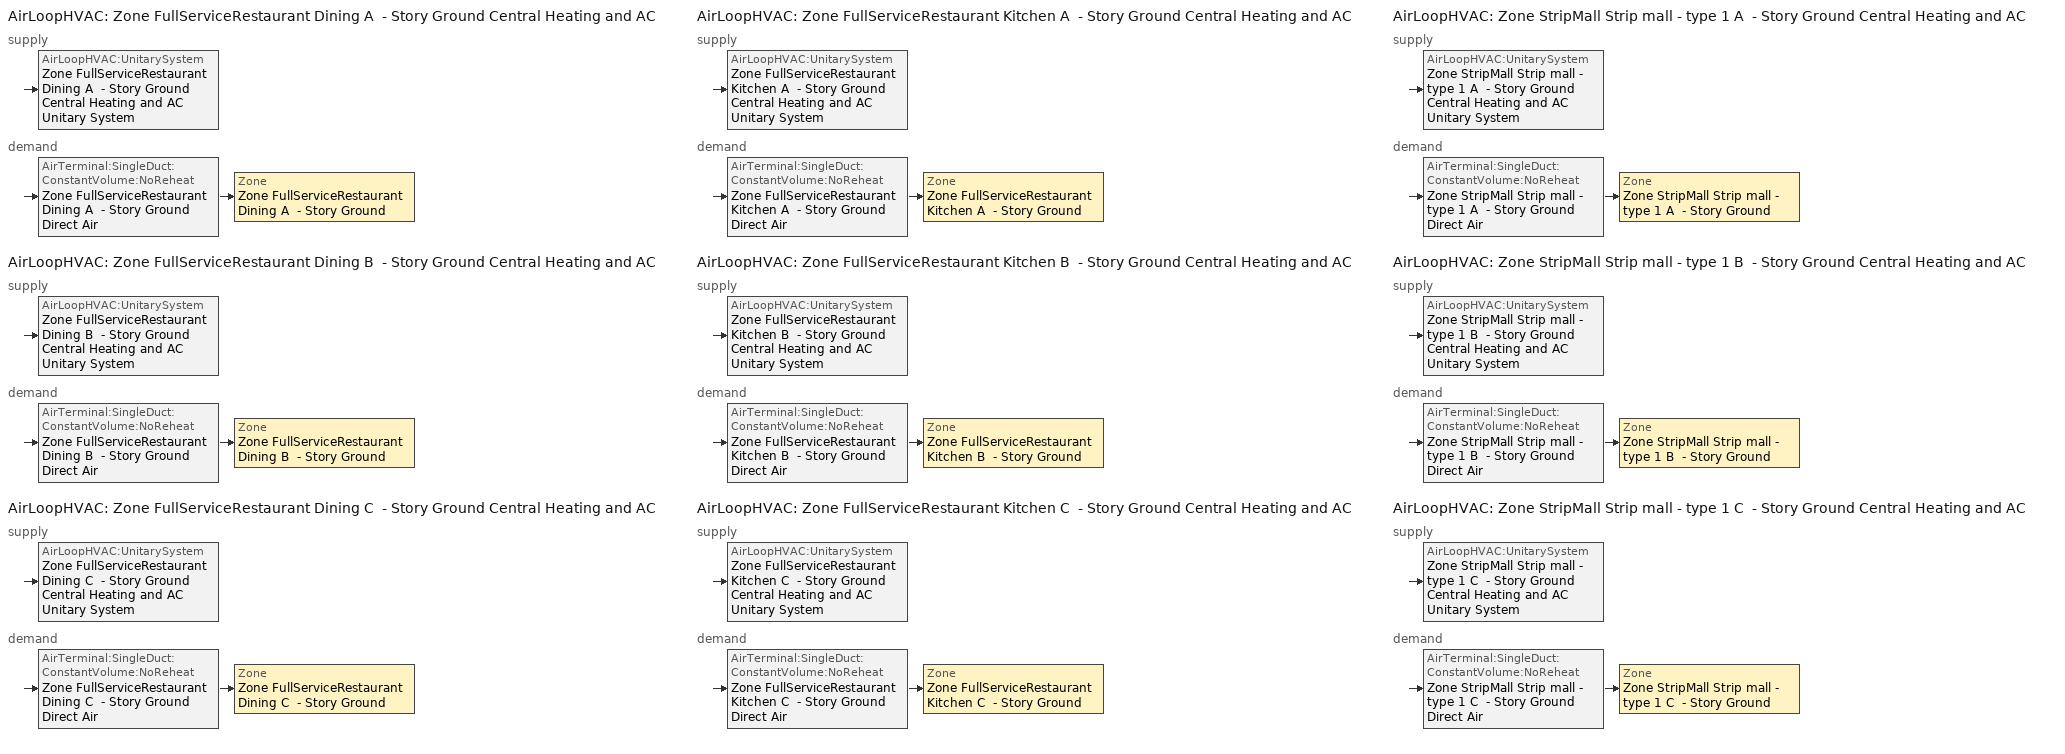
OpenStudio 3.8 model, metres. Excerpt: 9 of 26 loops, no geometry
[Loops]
AirLoopHVAC 'Zone FullServiceRestaurant Dining A  - Story Ground Central Heating and AC'
 supply: AirLoopHVAC:UnitarySystem 'Zone FullServiceRestaurant Dining A  - Story Ground Central Heating and AC Unitary System'
 demand: AirTerminal:SingleDuct:ConstantVolume:NoReheat 'Zone FullServiceRestaurant Dining A  - Story Ground Direct Air' > Zone 'Zone FullServiceRestaurant Dining A  - Story Ground'
AirLoopHVAC 'Zone FullServiceRestaurant Dining B  - Story Ground Central Heating and AC'
 supply: AirLoopHVAC:UnitarySystem 'Zone FullServiceRestaurant Dining B  - Story Ground Central Heating and AC Unitary System'
 demand: AirTerminal:SingleDuct:ConstantVolume:NoReheat 'Zone FullServiceRestaurant Dining B  - Story Ground Direct Air' > Zone 'Zone FullServiceRestaurant Dining B  - Story Ground'
AirLoopHVAC 'Zone FullServiceRestaurant Dining C  - Story Ground Central Heating and AC'
 supply: AirLoopHVAC:UnitarySystem 'Zone FullServiceRestaurant Dining C  - Story Ground Central Heating and AC Unitary System'
 demand: AirTerminal:SingleDuct:ConstantVolume:NoReheat 'Zone FullServiceRestaurant Dining C  - Story Ground Direct Air' > Zone 'Zone FullServiceRestaurant Dining C  - Story Ground'
AirLoopHVAC 'Zone FullServiceRestaurant Kitchen A  - Story Ground Central Heating and AC'
 supply: AirLoopHVAC:UnitarySystem 'Zone FullServiceRestaurant Kitchen A  - Story Ground Central Heating and AC Unitary System'
 demand: AirTerminal:SingleDuct:ConstantVolume:NoReheat 'Zone FullServiceRestaurant Kitchen A  - Story Ground Direct Air' > Zone 'Zone FullServiceRestaurant Kitchen A  - Story Ground'
AirLoopHVAC 'Zone FullServiceRestaurant Kitchen B  - Story Ground Central Heating and AC'
 supply: AirLoopHVAC:UnitarySystem 'Zone FullServiceRestaurant Kitchen B  - Story Ground Central Heating and AC Unitary System'
 demand: AirTerminal:SingleDuct:ConstantVolume:NoReheat 'Zone FullServiceRestaurant Kitchen B  - Story Ground Direct Air' > Zone 'Zone FullServiceRestaurant Kitchen B  - Story Ground'
AirLoopHVAC 'Zone FullServiceRestaurant Kitchen C  - Story Ground Central Heating and AC'
 supply: AirLoopHVAC:UnitarySystem 'Zone FullServiceRestaurant Kitchen C  - Story Ground Central Heating and AC Unitary System'
 demand: AirTerminal:SingleDuct:ConstantVolume:NoReheat 'Zone FullServiceRestaurant Kitchen C  - Story Ground Direct Air' > Zone 'Zone FullServiceRestaurant Kitchen C  - Story Ground'
AirLoopHVAC 'Zone StripMall Strip mall - type 1 A  - Story Ground Central Heating and AC'
 supply: AirLoopHVAC:UnitarySystem 'Zone StripMall Strip mall - type 1 A  - Story Ground Central Heating and AC Unitary System'
 demand: AirTerminal:SingleDuct:ConstantVolume:NoReheat 'Zone StripMall Strip mall - type 1 A  - Story Ground Direct Air' > Zone 'Zone StripMall Strip mall - type 1 A  - Story Ground'
AirLoopHVAC 'Zone StripMall Strip mall - type 1 B  - Story Ground Central Heating and AC'
 supply: AirLoopHVAC:UnitarySystem 'Zone StripMall Strip mall - type 1 B  - Story Ground Central Heating and AC Unitary System'
 demand: AirTerminal:SingleDuct:ConstantVolume:NoReheat 'Zone StripMall Strip mall - type 1 B  - Story Ground Direct Air' > Zone 'Zone StripMall Strip mall - type 1 B  - Story Ground'
AirLoopHVAC 'Zone StripMall Strip mall - type 1 C  - Story Ground Central Heating and AC'
 supply: AirLoopHVAC:UnitarySystem 'Zone StripMall Strip mall - type 1 C  - Story Ground Central Heating and AC Unitary System'
 demand: AirTerminal:SingleDuct:ConstantVolume:NoReheat 'Zone StripMall Strip mall - type 1 C  - Story Ground Direct Air' > Zone 'Zone StripMall Strip mall - type 1 C  - Story Ground'
[Sizing:Zone] Zone Cooling Design Supply Air Temperature Input Method=SupplyAirTemperature; Zone Cooling Design Supply Air Temperature {C}=14; Zone Cooling Design Supply Air Temperature Difference {deltaC}=11.11; Zone Heating Design Supply Air Temperature Input Method=SupplyAirTemperature; Zone Heating Design Supply Air Temperature {C}=40; Zone Heating Design Supply Air Temperature Difference {deltaC}=11.11; Zone Cooling Design Supply Air Humidity Ratio {kg-H2O/kg-air}=0.0085; Zone Heating Design Supply Air Humidity Ratio {kg-H2O/kg-air}=0.008; Cooling Design Air Flow Method=DesignDay; Heating Design Air Flow Method=DesignDay; Account for Dedicated Outdoor Air System=No; Dedicated Outdoor Air System Control Strategy=NeutralSupplyAir; Dedicated Outdoor Air Low Setpoint Temperature for Design {C}=autosize; Dedicated Outdoor Air High Setpoint Temperature for Design {C}=autosize; Zone Load Sizing Method=Sensible Load Only No Latent Load; Zone Latent Cooling Design Supply Air Humidity Ratio Input Method=HumidityRatioDifference; Zone Cooling Design Supply Air Humidity Ratio Difference {kgWater/kgDryAir}=0.005; Zone Latent Heating Design Supply Air Humidity Ratio Input Method=HumidityRatioDifference; Zone Humidification Design Supply Air Humidity Ratio Difference {kgWater/kgDryAir}=0.005
Zone FullServiceRestaurant Kitchen A  - Story Ground; Zone FullServiceRestaurant Kitchen B  - Story Ground; Zone FullServiceRestaurant Kitchen C  - Story Ground; Zone FullServiceRestaurant Dining A  - Story Ground; Zone FullServiceRestaurant Dining B  - Story Ground; Zone FullServiceRestaurant Dining C  - Story Ground; Zone StripMall Strip mall - type 1 A  - Story Ground; Zone StripMall Strip mall - type 1 B  - Story Ground; Zone StripMall Strip mall - type 1 C  - Story Ground
[Zone equipment]
Zone FullServiceRestaurant Kitchen A  - Story Ground: Zone FullServiceRestaurant Kitchen A  - Story Ground Exhaust Fan, Zone FullServiceRestaurant Kitchen A  - Story Ground Direct Air
Zone FullServiceRestaurant Kitchen B  - Story Ground: Zone FullServiceRestaurant Kitchen B  - Story Ground Exhaust Fan, Zone FullServiceRestaurant Kitchen B  - Story Ground Direct Air
Zone FullServiceRestaurant Kitchen C  - Story Ground: Zone FullServiceRestaurant Kitchen C  - Story Ground Exhaust Fan, Zone FullServiceRestaurant Kitchen C  - Story Ground Direct Air
Zone FullServiceRestaurant Dining A  - Story Ground: Zone FullServiceRestaurant Kitchen A  - Story Ground Transfer Air Source, Zone FullServiceRestaurant Dining A  - Story Ground Direct Air
Zone FullServiceRestaurant Dining B  - Story Ground: Zone FullServiceRestaurant Kitchen B  - Story Ground Transfer Air Source, Zone FullServiceRestaurant Dining B  - Story Ground Direct Air
Zone FullServiceRestaurant Dining C  - Story Ground: Zone FullServiceRestaurant Kitchen C  - Story Ground Transfer Air Source, Zone FullServiceRestaurant Dining C  - Story Ground Direct Air
Zone StripMall Strip mall - type 1 A  - Story Ground: Zone StripMall Strip mall - type 1 A  - Story Ground Direct Air
Zone StripMall Strip mall - type 1 B  - Story Ground: Zone StripMall Strip mall - type 1 B  - Story Ground Direct Air
Zone StripMall Strip mall - type 1 C  - Story Ground: Zone StripMall Strip mall - type 1 C  - Story Ground Direct Air
[Fan:ZoneExhaust] Availability Schedule=RestaurantSitDown Kitchen_Exhaust_SCH; Fan Total Efficiency=0.0273754; Pressure Rise {Pa}=124.544; System Availability Manager Coupling Mode=Decoupled
Name | Maximum Flow Rate {m3/s} | Flow Fraction Schedule | Balanced Exhaust Fraction Schedule
Zone FullServiceRestaurant Kitchen A  - Story Ground Exhaust Fan; Zone FullServiceRestaurant Kitchen C  - Story Ground Exhaust Fan | 0.0252907 | RestaurantSitDown Kitchen_Exhaust_SCH | RestaurantSitDown Kitchen Exhaust Fan Balanced Exhaust Fraction Schedule
Zone FullServiceRestaurant Kitchen A  - Story Ground Transfer Air Source; Zone FullServiceRestaurant Kitchen C  - Story Ground Transfer Air Source | 0.0236142
Zone FullServiceRestaurant Kitchen B  - Story Ground Exhaust Fan | 0.107134 | RestaurantSitDown Kitchen_Exhaust_SCH | RestaurantSitDown Kitchen Exhaust Fan Balanced Exhaust Fraction Schedule
Zone FullServiceRestaurant Kitchen B  - Story Ground Transfer Air Source | 0.100032
[AirLoopHVAC] Design Return Air Flow Fraction of Supply Air Flow=1
Name | Availability Schedule | Design Supply Air Flow Rate {m3/s}
Zone FullServiceRestaurant Dining A  - Story Ground Central Heating and AC | Zone FullServiceRestaurant Dining A  - Story Ground Central Heating and AC Occ Sch | 0.360863
Zone FullServiceRestaurant Dining B  - Story Ground Central Heating and AC | Zone FullServiceRestaurant Dining B  - Story Ground Central Heating and AC Occ Sch | 1.07574
Zone FullServiceRestaurant Dining C  - Story Ground Central Heating and AC | Zone FullServiceRestaurant Dining C  - Story Ground Central Heating and AC Occ Sch | 0.491079
Zone FullServiceRestaurant Kitchen A  - Story Ground Central Heating and AC | Zone FullServiceRestaurant Kitchen A  - Story Ground Central Heating and AC Occ Sch | 0.500086
Zone FullServiceRestaurant Kitchen B  - Story Ground Central Heating and AC | Zone FullServiceRestaurant Kitchen B  - Story Ground Central Heating and AC Occ Sch | 0.685948
Zone FullServiceRestaurant Kitchen C  - Story Ground Central Heating and AC | Zone FullServiceRestaurant Kitchen C  - Story Ground Central Heating and AC Occ Sch | 0.564769
Zone StripMall Strip mall - type 1 A  - Story Ground Central Heating and AC | Zone StripMall Strip mall - type 1 A  - Story Ground Central Heating and AC Occ Sch | 0.626697
Zone StripMall Strip mall - type 1 B  - Story Ground Central Heating and AC | Zone StripMall Strip mall - type 1 B  - Story Ground Central Heating and AC Occ Sch | 1.65439
Zone StripMall Strip mall - type 1 C  - Story Ground Central Heating and AC | Zone StripMall Strip mall - type 1 C  - Story Ground Central Heating and AC Occ Sch | 0.996656
[Sizing:System] Type of Load to Size On=Sensible; Design Outdoor Air Flow Rate {m3/s}=Autosize; Central Heating Maximum System Air Flow Ratio=0.3; Preheat Design Temperature {C}=7.22222; Preheat Design Humidity Ratio {kg-H2O/kg-Air}=0.008; Precool Design Temperature {C}=12.7778; Precool Design Humidity Ratio {kg-H2O/kg-Air}=0.008; Central Cooling Design Supply Air Temperature {C}=12.7778; Central Heating Design Supply Air Temperature {C}=50; Sizing Option=NonCoincident; 100% Outdoor Air in Cooling=Yes; 100% Outdoor Air in Heating=Yes; Central Cooling Design Supply Air Humidity Ratio {kg-H2O/kg-Air}=0.0085; Central Heating Design Supply Air Humidity Ratio {kg-H2O/kg-Air}=0.008; Cooling Design Air Flow Method=DesignDay; Heating Design Air Flow Method=DesignDay; System Outdoor Air Method=ZoneSum; Zone Maximum Outdoor Air Fraction=1; Cooling Supply Air Flow Rate Per Floor Area {m3/s-m2}=0.00996765; Cooling Fraction of Autosized Cooling Supply Air Flow Rate=1; Cooling Supply Air Flow Rate Per Unit Cooling Capacity {m3/s-W}=3.94755e-05; Heating Supply Air Flow Rate Per Floor Area {m3/s-m2}=0.00996765; Heating Fraction of Autosized Heating Supply Air Flow Rate=1; Heating Fraction of Autosized Cooling Supply Air Flow Rate=1; Heating Supply Air Flow Rate Per Unit Heating Capacity {m3/s-W}=3.15882e-05; Cooling Design Capacity Method=CoolingDesignCapacity; Cooling Design Capacity Per Floor Area {W/m2}=234.7; Fraction of Autosized Cooling Design Capacity=1; Heating Design Capacity Method=HeatingDesignCapacity; Heating Design Capacity Per Floor Area {W/m2}=157; Fraction of Autosized Heating Design Capacity=1; Central Cooling Capacity Control Method=OnOff; Occupant Diversity=1
Name | Cooling Design Capacity {W} | Heating Design Capacity {W}
Zone FullServiceRestaurant Dining A  - Story Ground Central Heating and AC | 10565.71 | 8339.46
Zone FullServiceRestaurant Dining B  - Story Ground Central Heating and AC | 31496.69 | 35326.74
Zone FullServiceRestaurant Dining C  - Story Ground Central Heating and AC | 10807.61 | 8339.46
Zone FullServiceRestaurant Kitchen A  - Story Ground Central Heating and AC | 14642.02 | 1736.46
Zone FullServiceRestaurant Kitchen B  - Story Ground Central Heating and AC | 20083.89 | 4648.22
Zone FullServiceRestaurant Kitchen C  - Story Ground Central Heating and AC | 12429.37 | 1742.43
Zone StripMall Strip mall - type 1 A  - Story Ground Central Heating and AC | 18349.07 | 9787.8
Zone StripMall Strip mall - type 1 B  - Story Ground Central Heating and AC | 49232.2 | 24470.83
Zone StripMall Strip mall - type 1 C  - Story Ground Central Heating and AC | 22131.44 | 9829.6
[Coil:Heating:Gas] Availability Schedule=Always On Discrete; Gas Burner Efficiency=0.8; On Cycle Parasitic Electric Load {W}=0; Off Cycle Parasitic Gas Load {W}=0
Name | Nominal Capacity {W}
Zone FullServiceRestaurant Dining A  - Story Ground Central Heating and AC Heating Coil 66kBtu/hr 0.8 Thermal Eff | 23318.6
Zone FullServiceRestaurant Dining B  - Story Ground Central Heating and AC Heating Coil 239kBtu/hr 0.8 Thermal Eff | 69513.4
Zone FullServiceRestaurant Dining C  - Story Ground Central Heating and AC Heating Coil 88kBtu/hr 0.8 Thermal Eff | 31733
Zone FullServiceRestaurant Kitchen A  - Story Ground Central Heating and AC Heating Coil 23kBtu/hr 0.8 Thermal Eff | 32315
Zone FullServiceRestaurant Kitchen B  - Story Ground Central Heating and AC Heating Coil 98kBtu/hr 0.8 Thermal Eff | 44325.3
Zone FullServiceRestaurant Kitchen C  - Story Ground Central Heating and AC Heating Coil 32kBtu/hr 0.8 Thermal Eff | 36494.8
Zone StripMall Strip mall - type 1 A  - Story Ground Central Heating and AC Heating Coil 162kBtu/hr 0.8 Thermal Eff | 40496.5
Zone StripMall Strip mall - type 1 B  - Story Ground Central Heating and AC Heating Coil 498kBtu/hr 0.8 Thermal Eff | 106905
Zone StripMall Strip mall - type 1 C  - Story Ground Central Heating and AC Heating Coil 225kBtu/hr 0.8 Thermal Eff | 64402.9
[Coil:Cooling:DX:SingleSpeed] Availability Schedule=Always On Discrete; Rated Sensible Heat Ratio=0.73; Rated Evaporator Fan Power Per Volume Flow Rate 2017 {W/(m3/s)}=773.391; Rated Evaporator Fan Power Per Volume Flow Rate 2023 {W/(m3/s)}=934.4; Total Cooling Capacity Function of Temperature Curve=DOE Ref DX Clg Coil Cool-Cap-fT; Total Cooling Capacity Function of Flow Fraction Curve=DOE Ref DX Clg Coil Cool-CAP-fFlow; Energy Input Ratio Function of Temperature Curve=DOE Ref DX Clg Coil Cool-EIR-fT; Energy Input Ratio Function of Flow Fraction Curve=DOE Ref DX Clg Coil Cool-EIR-fFlow; Part Load Fraction Correlation Curve=DOE Ref DX Clg Coil Cool-PLF-fPLR; Minimum Outdoor Dry-Bulb Temperature for Compressor Operation {C}=-25; Nominal Time for Condensate Removal to Begin {s}=1000; Ratio of Initial Moisture Evaporation Rate and Steady State Latent Capacity=1.5; Maximum Cycling Rate {cycles/hr}=3; Latent Capacity Time Constant {s}=45; Condenser Type=AirCooled; Evaporative Condenser Effectiveness=0.9; Evaporative Condenser Air Flow Rate {m3/s}=autosize; Evaporative Condenser Pump Rated Power Consumption {W}=autosize; Crankcase Heater Capacity {W}=0; Maximum Outdoor Dry-Bulb Temperature for Crankcase Heater Operation {C}=12.7778; Basin Heater Capacity {W/K}=0; Basin Heater Setpoint Temperature {C}=2
Name | Rated Total Cooling Capacity {W} | Rated COP {W/W} | Rated Air Flow Rate {m3/s}
Zone FullServiceRestaurant Dining A  - Story Ground Central Heating and AC Cooling Coil 25kBtu/hr 11.06SEER 26kBtu/hr 9.7SEER | 8961.08 | 3.14722 | 0.360863
Zone FullServiceRestaurant Dining B  - Story Ground Central Heating and AC Cooling Coil 75kBtu/hr 9.63EER 81kBtu/hr 8.9EER | 26713.2 | 3.09963 | 1.07574
Zone FullServiceRestaurant Dining C  - Story Ground Central Heating and AC Cooling Coil 34kBtu/hr 11.06SEER 34kBtu/hr 9.7SEER | 12194.7 | 3.14722 | 0.491079
Zone FullServiceRestaurant Kitchen A  - Story Ground Central Heating and AC Cooling Coil 9kBtu/hr 11.06SEER 9kBtu/hr 9.7SEER | 12418.3 | 3.14722 | 0.500086
Zone FullServiceRestaurant Kitchen B  - Story Ground Central Heating and AC Cooling Coil 30kBtu/hr 11.06SEER 37kBtu/hr 9.7SEER | 17033.7 | 3.14722 | 0.685948
Zone FullServiceRestaurant Kitchen C  - Story Ground Central Heating and AC Cooling Coil 12kBtu/hr 11.06SEER 12kBtu/hr 9.7SEER | 14024.6 | 3.14722 | 0.564769
Zone StripMall Strip mall - type 1 A  - Story Ground Central Heating and AC Cooling Coil 62kBtu/hr 11.06SEER 65kBtu/hr 8.9EER | 15562.4 | 3.09963 | 0.626697
Zone StripMall Strip mall - type 1 B  - Story Ground Central Heating and AC Cooling Coil 191kBtu/hr 9.28EER 220kBtu/hr 8.5EER | 41082.4 | 2.96645 | 1.65439
Zone StripMall Strip mall - type 1 C  - Story Ground Central Heating and AC Cooling Coil 86kBtu/hr 9.63EER 90kBtu/hr 8.9EER | 24749.3 | 3.09963 | 0.996656
[Fan:OnOff] Availability Schedule=Always On Discrete; Pressure Rise {Pa}=622.722; Motor In Airstream Fraction=1
Name | Fan Total Efficiency | Maximum Flow Rate {m3/s} | Motor Efficiency | Fan Power Ratio Function of Speed Ratio Curve | Fan Efficiency Ratio Function of Speed Ratio Curve
Zone FullServiceRestaurant Dining A  - Story Ground Central Heating and AC Supply Fan | 0.53625 | 0.360863 | 0.825 | Fan On Off Power Curve | Fan On Off Efficiency Curve
Zone FullServiceRestaurant Dining B  - Story Ground Central Heating and AC Supply Fan | 0.546 | 1.07574 | 0.84 | Fan On Off Power Curve 1 | Fan On Off Efficiency Curve 1
Zone FullServiceRestaurant Dining C  - Story Ground Central Heating and AC Supply Fan | 0.53625 | 0.491079 | 0.825 | Fan On Off Power Curve 2 | Fan On Off Efficiency Curve 2
Zone FullServiceRestaurant Kitchen A  - Story Ground Central Heating and AC Supply Fan | 0.53625 | 0.500086 | 0.825 | Fan On Off Power Curve 3 | Fan On Off Efficiency Curve 3
Zone FullServiceRestaurant Kitchen B  - Story Ground Central Heating and AC Supply Fan | 0.53625 | 0.685948 | 0.825 | Fan On Off Power Curve 4 | Fan On Off Efficiency Curve 4
Zone FullServiceRestaurant Kitchen C  - Story Ground Central Heating and AC Supply Fan | 0.53625 | 0.564769 | 0.825 | Fan On Off Power Curve 5 | Fan On Off Efficiency Curve 5
Zone StripMall Strip mall - type 1 A  - Story Ground Central Heating and AC Supply Fan | 0.53625 | 0.626697 | 0.825 | Fan On Off Power Curve 6 | Fan On Off Efficiency Curve 6
Zone StripMall Strip mall - type 1 B  - Story Ground Central Heating and AC Supply Fan | 0.56875 | 1.65439 | 0.875 | Fan On Off Power Curve 7 | Fan On Off Efficiency Curve 7
Zone StripMall Strip mall - type 1 C  - Story Ground Central Heating and AC Supply Fan | 0.546 | 0.996656 | 0.84 | Fan On Off Power Curve 8 | Fan On Off Efficiency Curve 8
[AirLoopHVAC:UnitarySystem] Control Type=Load; Dehumidification Control Type=None; Availability Schedule=Always On Discrete; Fan Placement=BlowThrough; DX Heating Coil Sizing Ratio=1; Use DOAS DX Cooling Coil=No; DOAS DX Cooling Coil Leaving Minimum Air Temperature {C}=2; Latent Load Control=SensibleOnlyLoadControl; Supply Air Flow Rate Method During Cooling Operation=SupplyAirFlowRate; Supply Air Flow Rate Method During Heating Operation=SupplyAirFlowRate; Supply Air Flow Rate Method When No Cooling or Heating is Required=SupplyAirFlowRate; Supply Air Flow Rate When No Cooling or Heating is Required {m3/s}=0; No Load Supply Air Flow Rate Control Set To Low Speed=Yes; Maximum Supply Air Temperature {C}=50; Maximum Outdoor Dry-Bulb Temperature for Supplemental Heater Operation {C}=21; Ancilliary On-Cycle Electric Power {W}=0; Ancilliary Off-Cycle Electric Power {W}=0
Name | Controlling Zone or Thermostat Location | Supply Fan | Supply Air Fan Operating Mode Schedule | Heating Coil | Cooling Coil | Supply Air Flow Rate During Cooling Operation {m3/s} | Supply Air Flow Rate During Heating Operation {m3/s}
Zone FullServiceRestaurant Dining A  - Story Ground Central Heating and AC Unitary System | Zone FullServiceRestaurant Dining A  - Story Ground | Zone FullServiceRestaurant Dining A  - Story Ground Central Heating and AC Supply Fan | Zone FullServiceRestaurant Dining A  - Story Ground Central Heating and AC Occ Sch | Zone FullServiceRestaurant Dining A  - Story Ground Central Heating and AC Heating Coil 66kBtu/hr 0.8 Thermal Eff | Zone FullServiceRestaurant Dining A  - Story Ground Central Heating and AC Cooling Coil 25kBtu/hr 11.06SEER 26kBtu/hr 9.7SEER | 0.360863 | 0.360863
Zone FullServiceRestaurant Dining B  - Story Ground Central Heating and AC Unitary System | Zone FullServiceRestaurant Dining B  - Story Ground | Zone FullServiceRestaurant Dining B  - Story Ground Central Heating and AC Supply Fan | Zone FullServiceRestaurant Dining B  - Story Ground Central Heating and AC Occ Sch | Zone FullServiceRestaurant Dining B  - Story Ground Central Heating and AC Heating Coil 239kBtu/hr 0.8 Thermal Eff | Zone FullServiceRestaurant Dining B  - Story Ground Central Heating and AC Cooling Coil 75kBtu/hr 9.63EER 81kBtu/hr 8.9EER | 1.07574 | 1.07574
Zone FullServiceRestaurant Dining C  - Story Ground Central Heating and AC Unitary System | Zone FullServiceRestaurant Dining C  - Story Ground | Zone FullServiceRestaurant Dining C  - Story Ground Central Heating and AC Supply Fan | Zone FullServiceRestaurant Dining C  - Story Ground Central Heating and AC Occ Sch | Zone FullServiceRestaurant Dining C  - Story Ground Central Heating and AC Heating Coil 88kBtu/hr 0.8 Thermal Eff | Zone FullServiceRestaurant Dining C  - Story Ground Central Heating and AC Cooling Coil 34kBtu/hr 11.06SEER 34kBtu/hr 9.7SEER | 0.491079 | 0.491079
Zone FullServiceRestaurant Kitchen A  - Story Ground Central Heating and AC Unitary System | Zone FullServiceRestaurant Kitchen A  - Story Ground | Zone FullServiceRestaurant Kitchen A  - Story Ground Central Heating and AC Supply Fan | Zone FullServiceRestaurant Kitchen A  - Story Ground Central Heating and AC Occ Sch | Zone FullServiceRestaurant Kitchen A  - Story Ground Central Heating and AC Heating Coil 23kBtu/hr 0.8 Thermal Eff | Zone FullServiceRestaurant Kitchen A  - Story Ground Central Heating and AC Cooling Coil 9kBtu/hr 11.06SEER 9kBtu/hr 9.7SEER | 0.500086 | 0.500086
Zone FullServiceRestaurant Kitchen B  - Story Ground Central Heating and AC Unitary System | Zone FullServiceRestaurant Kitchen B  - Story Ground | Zone FullServiceRestaurant Kitchen B  - Story Ground Central Heating and AC Supply Fan | Zone FullServiceRestaurant Kitchen B  - Story Ground Central Heating and AC Occ Sch | Zone FullServiceRestaurant Kitchen B  - Story Ground Central Heating and AC Heating Coil 98kBtu/hr 0.8 Thermal Eff | Zone FullServiceRestaurant Kitchen B  - Story Ground Central Heating and AC Cooling Coil 30kBtu/hr 11.06SEER 37kBtu/hr 9.7SEER | 0.685948 | 0.685948
Zone FullServiceRestaurant Kitchen C  - Story Ground Central Heating and AC Unitary System | Zone FullServiceRestaurant Kitchen C  - Story Ground | Zone FullServiceRestaurant Kitchen C  - Story Ground Central Heating and AC Supply Fan | Zone FullServiceRestaurant Kitchen C  - Story Ground Central Heating and AC Occ Sch | Zone FullServiceRestaurant Kitchen C  - Story Ground Central Heating and AC Heating Coil 32kBtu/hr 0.8 Thermal Eff | Zone FullServiceRestaurant Kitchen C  - Story Ground Central Heating and AC Cooling Coil 12kBtu/hr 11.06SEER 12kBtu/hr 9.7SEER | 0.564769 | 0.564769
Zone StripMall Strip mall - type 1 A  - Story Ground Central Heating and AC Unitary System | Zone StripMall Strip mall - type 1 A  - Story Ground | Zone StripMall Strip mall - type 1 A  - Story Ground Central Heating and AC Supply Fan | Zone StripMall Strip mall - type 1 A  - Story Ground Central Heating and AC Occ Sch | Zone StripMall Strip mall - type 1 A  - Story Ground Central Heating and AC Heating Coil 162kBtu/hr 0.8 Thermal Eff | Zone StripMall Strip mall - type 1 A  - Story Ground Central Heating and AC Cooling Coil 62kBtu/hr 11.06SEER 65kBtu/hr 8.9EER | 0.626697 | 0.626697
Zone StripMall Strip mall - type 1 B  - Story Ground Central Heating and AC Unitary System | Zone StripMall Strip mall - type 1 B  - Story Ground | Zone StripMall Strip mall - type 1 B  - Story Ground Central Heating and AC Supply Fan | Zone StripMall Strip mall - type 1 B  - Story Ground Central Heating and AC Occ Sch | Zone StripMall Strip mall - type 1 B  - Story Ground Central Heating and AC Heating Coil 498kBtu/hr 0.8 Thermal Eff | Zone StripMall Strip mall - type 1 B  - Story Ground Central Heating and AC Cooling Coil 191kBtu/hr 9.28EER 220kBtu/hr 8.5EER | 1.65439 | 1.65439
Zone StripMall Strip mall - type 1 C  - Story Ground Central Heating and AC Unitary System | Zone StripMall Strip mall - type 1 C  - Story Ground | Zone StripMall Strip mall - type 1 C  - Story Ground Central Heating and AC Supply Fan | Zone StripMall Strip mall - type 1 C  - Story Ground Central Heating and AC Occ Sch | Zone StripMall Strip mall - type 1 C  - Story Ground Central Heating and AC Heating Coil 225kBtu/hr 0.8 Thermal Eff | Zone StripMall Strip mall - type 1 C  - Story Ground Central Heating and AC Cooling Coil 86kBtu/hr 9.63EER 90kBtu/hr 8.9EER | 0.996656 | 0.996656
[AirTerminal:SingleDuct:ConstantVolume:NoReheat] Availability Schedule=Always On Discrete
Name | Maximum Air Flow Rate {m3/s}
Zone FullServiceRestaurant Dining A  - Story Ground Direct Air | 0.360863
Zone FullServiceRestaurant Dining B  - Story Ground Direct Air | 1.07574
Zone FullServiceRestaurant Dining C  - Story Ground Direct Air | 0.491079
Zone FullServiceRestaurant Kitchen A  - Story Ground Direct Air | 0.500086
Zone FullServiceRestaurant Kitchen B  - Story Ground Direct Air | 0.685948
Zone FullServiceRestaurant Kitchen C  - Story Ground Direct Air | 0.564769
Zone StripMall Strip mall - type 1 A  - Story Ground Direct Air | 0.626697
Zone StripMall Strip mall - type 1 B  - Story Ground Direct Air | 1.65439
Zone StripMall Strip mall - type 1 C  - Story Ground Direct Air | 0.996656
[Schedule:Ruleset]
Name | Default Day Schedule | Summer Design Day Schedule | Winter Design Day Schedule
RestaurantSitDown Kitchen_Exhaust_SCH | RestaurantSitDown Kitchen_Exhaust_SCH Default | RestaurantSitDown Kitchen_Exhaust_SCH Summer Design Day | RestaurantSitDown Kitchen_Exhaust_SCH Winter Design Day
RestaurantSitDown Kitchen Exhaust Fan Balanced Exhaust Fraction Schedule | RestaurantSitDown Kitchen Exhaust Fan Balanced Exhaust Fraction Schedule Default | RestaurantSitDown Kitchen Exhaust Fan Balanced Exhaust Fraction Schedule Summer Design Day | RestaurantSitDown Kitchen Exhaust Fan Balanced Exhaust Fraction Schedule Winter Design Day
Zone FullServiceRestaurant Dining A  - Story Ground Central Heating and AC Occ Sch | Zone FullServiceRestaurant Dining A  - Story Ground Central Heating and AC Occ Sch Default | Zone FullServiceRestaurant Dining A  - Story Ground Central Heating and AC Occ Sch Summer Design Day | Zone FullServiceRestaurant Dining A  - Story Ground Central Heating and AC Occ Sch Winter Design Day
Zone FullServiceRestaurant Dining B  - Story Ground Central Heating and AC Occ Sch | Zone FullServiceRestaurant Dining B  - Story Ground Central Heating and AC Occ Sch Default | Zone FullServiceRestaurant Dining B  - Story Ground Central Heating and AC Occ Sch Summer Design Day | Zone FullServiceRestaurant Dining B  - Story Ground Central Heating and AC Occ Sch Winter Design Day
Zone FullServiceRestaurant Dining C  - Story Ground Central Heating and AC Occ Sch | Zone FullServiceRestaurant Dining C  - Story Ground Central Heating and AC Occ Sch Default | Zone FullServiceRestaurant Dining C  - Story Ground Central Heating and AC Occ Sch Summer Design Day | Zone FullServiceRestaurant Dining C  - Story Ground Central Heating and AC Occ Sch Winter Design Day
Zone FullServiceRestaurant Kitchen A  - Story Ground Central Heating and AC Occ Sch | Zone FullServiceRestaurant Kitchen A  - Story Ground Central Heating and AC Occ Sch Default | Zone FullServiceRestaurant Kitchen A  - Story Ground Central Heating and AC Occ Sch Summer Design Day | Zone FullServiceRestaurant Kitchen A  - Story Ground Central Heating and AC Occ Sch Winter Design Day
Zone FullServiceRestaurant Kitchen B  - Story Ground Central Heating and AC Occ Sch | Zone FullServiceRestaurant Kitchen B  - Story Ground Central Heating and AC Occ Sch Default | Zone FullServiceRestaurant Kitchen B  - Story Ground Central Heating and AC Occ Sch Summer Design Day | Zone FullServiceRestaurant Kitchen B  - Story Ground Central Heating and AC Occ Sch Winter Design Day
Zone FullServiceRestaurant Kitchen C  - Story Ground Central Heating and AC Occ Sch | Zone FullServiceRestaurant Kitchen C  - Story Ground Central Heating and AC Occ Sch Default | Zone FullServiceRestaurant Kitchen C  - Story Ground Central Heating and AC Occ Sch Summer Design Day | Zone FullServiceRestaurant Kitchen C  - Story Ground Central Heating and AC Occ Sch Winter Design Day
Zone StripMall Strip mall - type 1 A  - Story Ground Central Heating and AC Occ Sch | Zone StripMall Strip mall - type 1 A  - Story Ground Central Heating and AC Occ Sch Default | Zone StripMall Strip mall - type 1 A  - Story Ground Central Heating and AC Occ Sch Summer Design Day | Zone StripMall Strip mall - type 1 A  - Story Ground Central Heating and AC Occ Sch Winter Design Day
Zone StripMall Strip mall - type 1 B  - Story Ground Central Heating and AC Occ Sch | Zone StripMall Strip mall - type 1 B  - Story Ground Central Heating and AC Occ Sch Default | Zone StripMall Strip mall - type 1 B  - Story Ground Central Heating and AC Occ Sch Summer Design Day | Zone StripMall Strip mall - type 1 B  - Story Ground Central Heating and AC Occ Sch Winter Design Day
Zone StripMall Strip mall - type 1 C  - Story Ground Central Heating and AC Occ Sch | Zone StripMall Strip mall - type 1 C  - Story Ground Central Heating and AC Occ Sch Default | Zone StripMall Strip mall - type 1 C  - Story Ground Central Heating and AC Occ Sch Summer Design Day | Zone StripMall Strip mall - type 1 C  - Story Ground Central Heating and AC Occ Sch Winter Design Day
[Schedule:Day]
RestaurantSitDown Kitchen_Exhaust_SCH Default: Average, 8, 0, 0, 20, 30, 1, 24, 0, 0
RestaurantSitDown Kitchen_Exhaust_SCH Winter Design Day; RestaurantSitDown Kitchen_Exhaust_SCH Summer Design Day: No, 5, 0, 0, 24, 0, 1
RestaurantSitDown Kitchen_Exhaust_SCH Default|WntrDsn|SmrDsn|Sun|Wkdy Day; autogen Schedule Rule 19 1_day_sch: Average, 5, 0, 0, 24, 0, 1
RestaurantSitDown Kitchen Exhaust Fan Balanced Exhaust Fraction Schedule Default: Average, 8, 0, 0, 21, 30, 0.93371, 24, 0, 0
RestaurantSitDown Kitchen Exhaust Fan Balanced Exhaust Fraction Schedule Winter Design Day; RestaurantSitDown Kitchen Exhaust Fan Balanced Exhaust Fraction Schedule Summer Design Day: No, 1, 0, 0.93371, 5, 0, 0, 24, 0, 0.93371
RestaurantSitDown Kitchen Exhaust Fan Balanced Exhaust Fraction Schedule Default|WntrDsn|SmrDsn|Sun|Wkdy Day; autogen Schedule Rule 20 1_day_sch: Average, 1, 0, 0.93371, 5, 0, 0, 24, 0, 0.93371
Zone FullServiceRestaurant Dining A  - Story Ground Central Heating and AC Occ Sch Default; Zone FullServiceRestaurant Dining B  - Story Ground Central Heating and AC Occ Sch Default; Zone FullServiceRestaurant Dining C  - Story Ground Central Heating and AC Occ Sch Default; Zone FullServiceRestaurant Kitchen A  - Story Ground Central Heating and AC Occ Sch Default; Zone FullServiceRestaurant Kitchen B  - Story Ground Central Heating and AC Occ Sch Default; Zone FullServiceRestaurant Kitchen C  - Story Ground Central Heating and AC Occ Sch Default: No, 2, 45, 0, 23, 15, 1, 24, 0, 0
Zone FullServiceRestaurant Dining A  - Story Ground Central Heating and AC Occ Sch Winter Design Day; Zone FullServiceRestaurant Dining A  - Story Ground Central Heating and AC Occ Sch Summer Design Day; Zone FullServiceRestaurant Dining B  - Story Ground Central Heating and AC Occ Sch Winter Design Day; Zone FullServiceRestaurant Dining B  - Story Ground Central Heating and AC Occ Sch Summer Design Day; Zone FullServiceRestaurant Dining C  - Story Ground Central Heating and AC Occ Sch Winter Design Day; Zone FullServiceRestaurant Dining C  - Story Ground Central Heating and AC Occ Sch Summer Design Day; Zone FullServiceRestaurant Kitchen A  - Story Ground Central Heating and AC Occ Sch Winter Design Day; Zone FullServiceRestaurant Kitchen A  - Story Ground Central Heating and AC Occ Sch Summer Design Day; Zone FullServiceRestaurant Kitchen B  - Story Ground Central Heating and AC Occ Sch Winter Design Day; Zone FullServiceRestaurant Kitchen B  - Story Ground Central Heating and AC Occ Sch Summer Design Day; Zone FullServiceRestaurant Kitchen C  - Story Ground Central Heating and AC Occ Sch Winter Design Day; Zone FullServiceRestaurant Kitchen C  - Story Ground Central Heating and AC Occ Sch Summer Design Day; Zone StripMall Strip mall - type 1 A  - Story Ground Central Heating and AC Occ Sch Winter Design Day; Zone StripMall Strip mall - type 1 A  - Story Ground Central Heating and AC Occ Sch Summer Design Day; Zone StripMall Strip mall - type 1 A  - Story Ground Central Heating and AC Occ Sch Sunday; Zone StripMall Strip mall - type 1 B  - Story Ground Central Heating and AC Occ Sch Winter Design Day; Zone StripMall Strip mall - type 1 B  - Story Ground Central Heating and AC Occ Sch Summer Design Day; Zone StripMall Strip mall - type 1 B  - Story Ground Central Heating and AC Occ Sch Sunday; Zone StripMall Strip mall - type 1 C  - Story Ground Central Heating and AC Occ Sch Winter Design Day; Zone StripMall Strip mall - type 1 C  - Story Ground Central Heating and AC Occ Sch Summer Design Day; Zone StripMall Strip mall - type 1 C  - Story Ground Central Heating and AC Occ Sch Sunday: No, 24, 0, 1
Zone FullServiceRestaurant Dining A  - Story Ground Central Heating and AC Occ Sch Saturday; Zone FullServiceRestaurant Dining B  - Story Ground Central Heating and AC Occ Sch Saturday; Zone FullServiceRestaurant Dining C  - Story Ground Central Heating and AC Occ Sch Saturday; Zone FullServiceRestaurant Kitchen A  - Story Ground Central Heating and AC Occ Sch Saturday; Zone FullServiceRestaurant Kitchen B  - Story Ground Central Heating and AC Occ Sch Saturday; Zone FullServiceRestaurant Kitchen C  - Story Ground Central Heating and AC Occ Sch Saturday: No, 9, 30, 0, 20, 30, 1, 24, 0, 0
Zone FullServiceRestaurant Dining A  - Story Ground Central Heating and AC Occ Sch Sunday; Zone FullServiceRestaurant Dining B  - Story Ground Central Heating and AC Occ Sch Sunday; Zone FullServiceRestaurant Dining C  - Story Ground Central Heating and AC Occ Sch Sunday; Zone FullServiceRestaurant Kitchen A  - Story Ground Central Heating and AC Occ Sch Sunday; Zone FullServiceRestaurant Kitchen B  - Story Ground Central Heating and AC Occ Sch Sunday; Zone FullServiceRestaurant Kitchen C  - Story Ground Central Heating and AC Occ Sch Sunday: No, 9, 30, 0, 21, 15, 1, 24, 0, 0
Zone StripMall Strip mall - type 1 A  - Story Ground Central Heating and AC Occ Sch Default; Zone StripMall Strip mall - type 1 B  - Story Ground Central Heating and AC Occ Sch Default; Zone StripMall Strip mall - type 1 C  - Story Ground Central Heating and AC Occ Sch Default: No, 4, 0, 0, 20, 30, 1, 24, 0, 0
Zone StripMall Strip mall - type 1 A  - Story Ground Central Heating and AC Occ Sch Saturday; Zone StripMall Strip mall - type 1 B  - Story Ground Central Heating and AC Occ Sch Saturday; Zone StripMall Strip mall - type 1 C  - Story Ground Central Heating and AC Occ Sch Saturday: No, 10, 45, 0, 17, 30, 1, 24, 0, 0
[Schedule:Rule]
Schedule Rule 19: Schedule Ruleset=RestaurantSitDown Kitchen_Exhaust_SCH; Rule Order=0; Day Schedule=RestaurantSitDown Kitchen_Exhaust_SCH Default|WntrDsn|SmrDsn|Sun|Wkdy Day; Apply Sunday=Yes; Apply Monday=Yes; Apply Tuesday=Yes; Apply Wednesday=Yes; Apply Thursday=Yes; Apply Friday=Yes; Date Specification Type=DateRange; Start Month=1; Start Day=1; End Month=12; End Day=31
Schedule Rule 20: Schedule Ruleset=RestaurantSitDown Kitchen Exhaust Fan Balanced Exhaust Fraction Schedule; Rule Order=0; Day Schedule=RestaurantSitDown Kitchen Exhaust Fan Balanced Exhaust Fraction Schedule Default|WntrDsn|SmrDsn|Sun|Wkdy Day; Apply Sunday=Yes; Apply Monday=Yes; Apply Tuesday=Yes; Apply Wednesday=Yes; Apply Thursday=Yes; Apply Friday=Yes; Date Specification Type=DateRange; Start Month=1; Start Day=1; End Month=12; End Day=31
autogen Schedule Rule 20 1: Schedule Ruleset=RestaurantSitDown Kitchen Exhaust Fan Balanced Exhaust Fraction Schedule; Rule Order=1; Day Schedule=autogen Schedule Rule 20 1_day_sch; Apply Sunday=Yes; Apply Monday=Yes; Apply Tuesday=Yes; Apply Wednesday=Yes; Apply Thursday=Yes; Apply Friday=Yes; Date Specification Type=SpecificDates; Apply Saturday=Yes; Specific Month 1=1; Specific Day 1=7; Specific Month 2=1; Specific Day 2=14; Specific Month 3=1; Specific Day 3=21; Specific Month 4=1; Specific Day 4=28; Specific Month 5=2; Specific Day 5=4; Specific Month 6=2; Specific Day 6=11; Specific Month 7=2; Specific Day 7=18; Specific Month 8=2; Specific Day 8=25; Specific Month 9=3; Specific Day 9=4; Specific Month 10=3; Specific Day 10=11; Specific Month 11=3; Specific Day 11=18; Specific Month 12=3; Specific Day 12=25; Specific Month 13=4; Specific Day 13=1; Specific Month 14=4; Specific Day 14=8; Specific Month 15=4; Specific Day 15=15; Specific Month 16=4; Specific Day 16=22; Specific Month 17=4; Specific Day 17=29; Specific Month 18=5; Specific Day 18=6; Specific Month 19=5; Specific Day 19=13; Specific Month 20=5; Specific Day 20=20; Specific Month 21=5; Specific Day 21=27; Specific Month 22=6; Specific Day 22=3; Specific Month 23=6; Specific Day 23=10; Specific Month 24=6; Specific Day 24=17; Specific Month 25=6; Specific Day 25=24; Specific Month 26=7; Specific Day 26=1; Specific Month 27=7; Specific Day 27=8; Specific Month 28=7; Specific Day 28=15; Specific Month 29=7; Specific Day 29=22; Specific Month 30=7; Specific Day 30=29; Specific Month 31=8; Specific Day 31=5; Specific Month 32=8; Specific Day 32=12; Specific Month 33=8; Specific Day 33=19; Specific Month 34=8; Specific Day 34=26; Specific Month 35=9; Specific Day 35=2; Specific Month 36=9; Specific Day 36=9; Specific Month 37=9; Specific Day 37=16; Specific Month 38=9; Specific Day 38=23; Specific Month 39=9; Specific Day 39=30; Specific Month 40=10; Specific Day 40=7; Specific Month 41=10; Specific Day 41=14; Specific Month 42=10; Specific Day 42=21; Specific Month 43=10; Specific Day 43=28; Specific Month 44=11; Specific Day 44=4; Specific Month 45=11; Specific Day 45=11; Specific Month 46=11; Specific Day 46=18; Specific Month 47=11; Specific Day 47=25; Specific Month 48=12; Specific Day 48=2; Specific Month 49=12; Specific Day 49=9; Specific Month 50=12; Specific Day 50=16; Specific Month 51=12; Specific Day 51=23; Specific Month 52=12; Specific Day 52=30
autogen Schedule Rule 19 1: Schedule Ruleset=RestaurantSitDown Kitchen_Exhaust_SCH; Rule Order=1; Day Schedule=autogen Schedule Rule 19 1_day_sch; Apply Sunday=Yes; Apply Monday=Yes; Apply Tuesday=Yes; Apply Wednesday=Yes; Apply Thursday=Yes; Apply Friday=Yes; Date Specification Type=SpecificDates; Apply Saturday=Yes; Specific Month 1=1; Specific Day 1=7; Specific Month 2=1; Specific Day 2=14; Specific Month 3=1; Specific Day 3=21; Specific Month 4=1; Specific Day 4=28; Specific Month 5=2; Specific Day 5=4; Specific Month 6=2; Specific Day 6=11; Specific Month 7=2; Specific Day 7=18; Specific Month 8=2; Specific Day 8=25; Specific Month 9=3; Specific Day 9=4; Specific Month 10=3; Specific Day 10=11; Specific Month 11=3; Specific Day 11=18; Specific Month 12=3; Specific Day 12=25; Specific Month 13=4; Specific Day 13=1; Specific Month 14=4; Specific Day 14=8; Specific Month 15=4; Specific Day 15=15; Specific Month 16=4; Specific Day 16=22; Specific Month 17=4; Specific Day 17=29; Specific Month 18=5; Specific Day 18=6; Specific Month 19=5; Specific Day 19=13; Specific Month 20=5; Specific Day 20=20; Specific Month 21=5; Specific Day 21=27; Specific Month 22=6; Specific Day 22=3; Specific Month 23=6; Specific Day 23=10; Specific Month 24=6; Specific Day 24=17; Specific Month 25=6; Specific Day 25=24; Specific Month 26=7; Specific Day 26=1; Specific Month 27=7; Specific Day 27=8; Specific Month 28=7; Specific Day 28=15; Specific Month 29=7; Specific Day 29=22; Specific Month 30=7; Specific Day 30=29; Specific Month 31=8; Specific Day 31=5; Specific Month 32=8; Specific Day 32=12; Specific Month 33=8; Specific Day 33=19; Specific Month 34=8; Specific Day 34=26; Specific Month 35=9; Specific Day 35=2; Specific Month 36=9; Specific Day 36=9; Specific Month 37=9; Specific Day 37=16; Specific Month 38=9; Specific Day 38=23; Specific Month 39=9; Specific Day 39=30; Specific Month 40=10; Specific Day 40=7; Specific Month 41=10; Specific Day 41=14; Specific Month 42=10; Specific Day 42=21; Specific Month 43=10; Specific Day 43=28; Specific Month 44=11; Specific Day 44=4; Specific Month 45=11; Specific Day 45=11; Specific Month 46=11; Specific Day 46=18; Specific Month 47=11; Specific Day 47=25; Specific Month 48=12; Specific Day 48=2; Specific Month 49=12; Specific Day 49=9; Specific Month 50=12; Specific Day 50=16; Specific Month 51=12; Specific Day 51=23; Specific Month 52=12; Specific Day 52=30
Zone FullServiceRestaurant Dining A  - Story Ground Central Heating and AC Occ Sch Saturday Rule: Schedule Ruleset=Zone FullServiceRestaurant Dining A  - Story Ground Central Heating and AC Occ Sch; Rule Order=1; Day Schedule=Zone FullServiceRestaurant Dining A  - Story Ground Central Heating and AC Occ Sch Saturday; Date Specification Type=DateRange; Start Month=1; Start Day=1; End Month=12; End Day=31; Apply Saturday=Yes
Zone FullServiceRestaurant Dining A  - Story Ground Central Heating and AC Occ Sch Sunday Rule: Schedule Ruleset=Zone FullServiceRestaurant Dining A  - Story Ground Central Heating and AC Occ Sch; Rule Order=0; Day Schedule=Zone FullServiceRestaurant Dining A  - Story Ground Central Heating and AC Occ Sch Sunday; Apply Sunday=Yes; Date Specification Type=DateRange; Start Month=1; Start Day=1; End Month=12; End Day=31
Zone FullServiceRestaurant Dining B  - Story Ground Central Heating and AC Occ Sch Saturday Rule: Schedule Ruleset=Zone FullServiceRestaurant Dining B  - Story Ground Central Heating and AC Occ Sch; Rule Order=1; Day Schedule=Zone FullServiceRestaurant Dining B  - Story Ground Central Heating and AC Occ Sch Saturday; Date Specification Type=DateRange; Start Month=1; Start Day=1; End Month=12; End Day=31; Apply Saturday=Yes
Zone FullServiceRestaurant Dining B  - Story Ground Central Heating and AC Occ Sch Sunday Rule: Schedule Ruleset=Zone FullServiceRestaurant Dining B  - Story Ground Central Heating and AC Occ Sch; Rule Order=0; Day Schedule=Zone FullServiceRestaurant Dining B  - Story Ground Central Heating and AC Occ Sch Sunday; Apply Sunday=Yes; Date Specification Type=DateRange; Start Month=1; Start Day=1; End Month=12; End Day=31
Zone FullServiceRestaurant Dining C  - Story Ground Central Heating and AC Occ Sch Saturday Rule: Schedule Ruleset=Zone FullServiceRestaurant Dining C  - Story Ground Central Heating and AC Occ Sch; Rule Order=1; Day Schedule=Zone FullServiceRestaurant Dining C  - Story Ground Central Heating and AC Occ Sch Saturday; Date Specification Type=DateRange; Start Month=1; Start Day=1; End Month=12; End Day=31; Apply Saturday=Yes
Zone FullServiceRestaurant Dining C  - Story Ground Central Heating and AC Occ Sch Sunday Rule: Schedule Ruleset=Zone FullServiceRestaurant Dining C  - Story Ground Central Heating and AC Occ Sch; Rule Order=0; Day Schedule=Zone FullServiceRestaurant Dining C  - Story Ground Central Heating and AC Occ Sch Sunday; Apply Sunday=Yes; Date Specification Type=DateRange; Start Month=1; Start Day=1; End Month=12; End Day=31
Zone FullServiceRestaurant Kitchen A  - Story Ground Central Heating and AC Occ Sch Saturday Rule: Schedule Ruleset=Zone FullServiceRestaurant Kitchen A  - Story Ground Central Heating and AC Occ Sch; Rule Order=1; Day Schedule=Zone FullServiceRestaurant Kitchen A  - Story Ground Central Heating and AC Occ Sch Saturday; Date Specification Type=DateRange; Start Month=1; Start Day=1; End Month=12; End Day=31; Apply Saturday=Yes
Zone FullServiceRestaurant Kitchen A  - Story Ground Central Heating and AC Occ Sch Sunday Rule: Schedule Ruleset=Zone FullServiceRestaurant Kitchen A  - Story Ground Central Heating and AC Occ Sch; Rule Order=0; Day Schedule=Zone FullServiceRestaurant Kitchen A  - Story Ground Central Heating and AC Occ Sch Sunday; Apply Sunday=Yes; Date Specification Type=DateRange; Start Month=1; Start Day=1; End Month=12; End Day=31
Zone FullServiceRestaurant Kitchen B  - Story Ground Central Heating and AC Occ Sch Saturday Rule: Schedule Ruleset=Zone FullServiceRestaurant Kitchen B  - Story Ground Central Heating and AC Occ Sch; Rule Order=1; Day Schedule=Zone FullServiceRestaurant Kitchen B  - Story Ground Central Heating and AC Occ Sch Saturday; Date Specification Type=DateRange; Start Month=1; Start Day=1; End Month=12; End Day=31; Apply Saturday=Yes
Zone FullServiceRestaurant Kitchen B  - Story Ground Central Heating and AC Occ Sch Sunday Rule: Schedule Ruleset=Zone FullServiceRestaurant Kitchen B  - Story Ground Central Heating and AC Occ Sch; Rule Order=0; Day Schedule=Zone FullServiceRestaurant Kitchen B  - Story Ground Central Heating and AC Occ Sch Sunday; Apply Sunday=Yes; Date Specification Type=DateRange; Start Month=1; Start Day=1; End Month=12; End Day=31
Zone FullServiceRestaurant Kitchen C  - Story Ground Central Heating and AC Occ Sch Saturday Rule: Schedule Ruleset=Zone FullServiceRestaurant Kitchen C  - Story Ground Central Heating and AC Occ Sch; Rule Order=1; Day Schedule=Zone FullServiceRestaurant Kitchen C  - Story Ground Central Heating and AC Occ Sch Saturday; Date Specification Type=DateRange; Start Month=1; Start Day=1; End Month=12; End Day=31; Apply Saturday=Yes
Zone FullServiceRestaurant Kitchen C  - Story Ground Central Heating and AC Occ Sch Sunday Rule: Schedule Ruleset=Zone FullServiceRestaurant Kitchen C  - Story Ground Central Heating and AC Occ Sch; Rule Order=0; Day Schedule=Zone FullServiceRestaurant Kitchen C  - Story Ground Central Heating and AC Occ Sch Sunday; Apply Sunday=Yes; Date Specification Type=DateRange; Start Month=1; Start Day=1; End Month=12; End Day=31
Zone StripMall Strip mall - type 1 A  - Story Ground Central Heating and AC Occ Sch Saturday Rule: Schedule Ruleset=Zone StripMall Strip mall - type 1 A  - Story Ground Central Heating and AC Occ Sch; Rule Order=1; Day Schedule=Zone StripMall Strip mall - type 1 A  - Story Ground Central Heating and AC Occ Sch Saturday; Date Specification Type=DateRange; Start Month=1; Start Day=1; End Month=12; End Day=31; Apply Saturday=Yes
Zone StripMall Strip mall - type 1 A  - Story Ground Central Heating and AC Occ Sch Sunday Rule: Schedule Ruleset=Zone StripMall Strip mall - type 1 A  - Story Ground Central Heating and AC Occ Sch; Rule Order=0; Day Schedule=Zone StripMall Strip mall - type 1 A  - Story Ground Central Heating and AC Occ Sch Sunday; Apply Sunday=Yes; Date Specification Type=DateRange; Start Month=1; Start Day=1; End Month=12; End Day=31
Zone StripMall Strip mall - type 1 B  - Story Ground Central Heating and AC Occ Sch Saturday Rule: Schedule Ruleset=Zone StripMall Strip mall - type 1 B  - Story Ground Central Heating and AC Occ Sch; Rule Order=1; Day Schedule=Zone StripMall Strip mall - type 1 B  - Story Ground Central Heating and AC Occ Sch Saturday; Date Specification Type=DateRange; Start Month=1; Start Day=1; End Month=12; End Day=31; Apply Saturday=Yes
Zone StripMall Strip mall - type 1 B  - Story Ground Central Heating and AC Occ Sch Sunday Rule: Schedule Ruleset=Zone StripMall Strip mall - type 1 B  - Story Ground Central Heating and AC Occ Sch; Rule Order=0; Day Schedule=Zone StripMall Strip mall - type 1 B  - Story Ground Central Heating and AC Occ Sch Sunday; Apply Sunday=Yes; Date Specification Type=DateRange; Start Month=1; Start Day=1; End Month=12; End Day=31
Zone StripMall Strip mall - type 1 C  - Story Ground Central Heating and AC Occ Sch Saturday Rule: Schedule Ruleset=Zone StripMall Strip mall - type 1 C  - Story Ground Central Heating and AC Occ Sch; Rule Order=1; Day Schedule=Zone StripMall Strip mall - type 1 C  - Story Ground Central Heating and AC Occ Sch Saturday; Date Specification Type=DateRange; Start Month=1; Start Day=1; End Month=12; End Day=31; Apply Saturday=Yes
Zone StripMall Strip mall - type 1 C  - Story Ground Central Heating and AC Occ Sch Sunday Rule: Schedule Ruleset=Zone StripMall Strip mall - type 1 C  - Story Ground Central Heating and AC Occ Sch; Rule Order=0; Day Schedule=Zone StripMall Strip mall - type 1 C  - Story Ground Central Heating and AC Occ Sch Sunday; Apply Sunday=Yes; Date Specification Type=DateRange; Start Month=1; Start Day=1; End Month=12; End Day=31
[Schedule:Constant]
Always On Discrete: Value=1
[Curve:Exponent] Coefficient1 Constant=1; Coefficient2 Constant=0; Coefficient3 Constant=0; Minimum Value of x=0; Maximum Value of x=1
Fan On Off Power Curve; Fan On Off Power Curve 1; Fan On Off Power Curve 2; Fan On Off Power Curve 3; Fan On Off Power Curve 4; Fan On Off Power Curve 5; Fan On Off Power Curve 6; Fan On Off Power Curve 7; Fan On Off Power Curve 8
[Curve:Cubic] Coefficient1 Constant=1; Coefficient2 x=0; Coefficient3 x**2=0; Coefficient4 x**3=0
Name | Minimum Value of x | Maximum Value of x
Fan On Off Efficiency Curve; Fan On Off Efficiency Curve 1; Fan On Off Efficiency Curve 2; Fan On Off Efficiency Curve 3; Fan On Off Efficiency Curve 4; Fan On Off Efficiency Curve 5; Fan On Off Efficiency Curve 6; Fan On Off Efficiency Curve 7; Fan On Off Efficiency Curve 8 | 0 | 1
DOE Ref DX Clg Coil Cool-CAP-fFlow; DOE Ref DX Clg Coil Cool-EIR-fFlow | -100 | 100
[Curve:Biquadratic] Minimum Value of x=-100; Maximum Value of x=100; Minimum Value of y=-100; Maximum Value of y=100
Name | Coefficient1 Constant | Coefficient2 x | Coefficient3 x**2 | Coefficient4 y | Coefficient5 y**2 | Coefficient6 x*y
DOE Ref DX Clg Coil Cool-Cap-fT | 0.971212 | -0.0152755 | 0.00144345 | -0.00039321 | -6.8364e-06 | -0.000290596
DOE Ref DX Clg Coil Cool-EIR-fT | 0.286871 | 0.0239022 | -0.000810648 | 0.0134585 | 0.000338936 | -0.000487004
[Curve:Quadratic]
DOE Ref DX Clg Coil Cool-PLF-fPLR: Coefficient1 Constant=0.909496; Coefficient2 x=0.0986477; Coefficient3 x**2=-0.00819488; Minimum Value of x=0; Maximum Value of x=1
